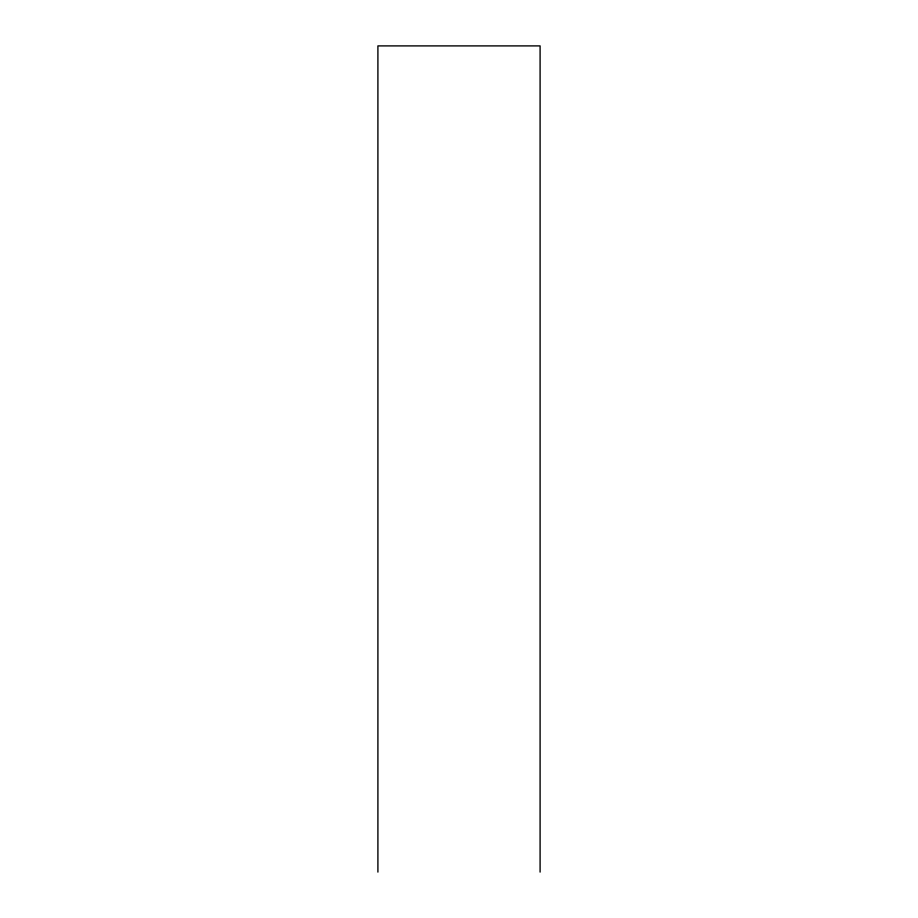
<?xml version="1.0" encoding="UTF-8"?>
<svg xmlns="http://www.w3.org/2000/svg" width="918" height="918" viewBox="0 0 918 918"><rect width="100%" height="100%" fill="white"/><g stroke="black" fill="none" stroke-linecap="round" stroke-linejoin="round"><path stroke-width="1.38" d="M540.094 872.1L540.094 45.9L377.906 45.9L377.906 872.1"/></g></svg>
